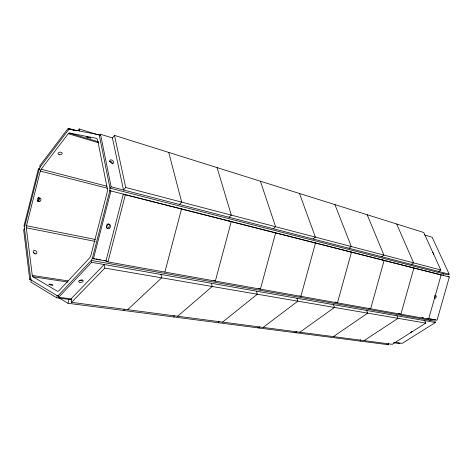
<?xml version="1.0" encoding="UTF-8"?>
<svg xmlns="http://www.w3.org/2000/svg" width="473" height="473" viewBox="0 0 473 473"><rect width="100%" height="100%" fill="white"/><g stroke="black" fill="none" stroke-linecap="round" stroke-linejoin="round"><path stroke-width="0.71" d="M58.682 295.909L57.215 295.714L31.319 280.128L30.686 278.745L24.513 228.672L24.691 226.496L39.17 169.163L40.034 167.235L68.514 129.791L69.691 129.082L100.648 135.118M26.322 227.815L26.488 225.739L40.306 171.066L41.127 169.228L68.278 133.693L69.395 133.025L96.717 138.388L97.515 139.494L107.436 189.318L107.312 191.731L90.822 255.657L89.805 257.696L58.699 290.984L57.546 291.321L32.879 276.752L32.27 275.446L26.322 227.815L95.174 241.407M39.797 169.293L38.39 168.926L23.94 226.147L24.691 226.496M31.319 280.128L30.822 282.079L56.683 297.789L71.896 299.823M56.683 297.789L57.215 295.714L58.433 295.371L91.307 260.416L92.383 258.264L109.825 190.672L109.955 188.124L99.377 135.621L98.532 134.462M388.717 343.433L388.351 344.734L67.976 303.276L68.969 299.433M107.418 261.256L93.429 258.755L110.919 191.003L109.825 190.672L449.35 276.965L437.034 320.274L427.769 318.613M107.968 261.918L125.375 194.775L123.287 194.143L105.97 260.995L107.968 261.918L428.597 319.139L441.132 274.949L438.832 274.293M123.873 310.513L124.192 309.301M164.882 272.076L181.496 209.025L179.302 208.374M173.792 316.969L174.153 315.597M218.632 322.769L218.981 321.469M259.476 326.772L259.139 328.014L257.809 327.405M296.234 331.591L295.909 332.773L294.561 332.182M360.142 341.08L360.515 339.732M429.839 320.31L430.808 318.962M76.342 130.749L68.248 128.266L39.815 165.733L40.034 167.235M77.856 130.696L79.192 128.963L97.539 134.639M24.513 228.672L23.65 229.748L29.775 279.785L31.165 279.992M99.377 135.621L100.483 134.243L112.414 137.95L123.488 189.975L125.717 187.479L114.507 135.402L423.761 232.503L440.83 269.982L438.66 271.455M112.414 137.95L114.507 135.402M29.775 279.785L30.686 278.745M100.483 134.243L111.137 186.782L109.955 188.124L448.026 274.937L449.173 274.174L432.174 237.269L424.488 234.88M424.724 320.617L425.777 323.083L392.283 344.309L71.541 302.353L104.835 268.079L104.178 264.519L71.009 298.889L58.699 297.233L91.638 262.326L91.307 260.416L434.876 321.202L435.438 322.491L402.227 343.351L394.967 342.375M179.415 204.431L181.685 202.131L168.743 152.43M127.609 309.691L161.742 277.828L160.974 274.458M229.015 217.255L231.303 215.126L217.077 167.608M273.305 228.707L275.599 226.721L260.416 181.218M177.635 316.23L212.229 286.484L211.378 283.28M313.096 238.995L315.379 237.139L299.498 193.487M222.552 322.107L257.324 294.212L256.407 291.161M349.044 248.284L351.303 246.545L334.925 204.614M263.1 327.411L297.848 301.159L296.884 298.244M381.67 256.721L383.905 255.077L367.184 214.742M299.888 332.223L334.458 307.432L333.459 304.647M411.421 264.413L413.627 262.864L396.681 224.001M333.418 336.61L367.698 313.132L366.676 310.459M364.098 340.619L398.018 318.323L396.977 315.763M393.441 342.724L399.981 343.593L398.621 343.061M32.879 276.752L67.952 282.044M32.27 275.446L68.047 280.885M104.835 268.079L425.777 323.083M91.638 262.326L435.438 322.491M421.981 317.578L423.436 317.838M94.559 258.654L92.383 258.264L93.429 258.755M96.013 258.914L97.468 259.174M98.916 259.435L100.371 259.695M104.001 260.345L105.455 260.605M428.579 318.56L430.081 318.832M431.488 319.086L435.84 319.866M26.488 225.739L95.292 239.462M125.375 194.775L441.132 274.949M40.306 171.066L107.501 188.266M111.137 186.782L449.173 274.174M41.127 169.228L106.886 186.196M125.717 187.479L440.83 269.982M448.132 276.622L449.35 276.965M411.575 267.369L413.893 268.031L400.897 314.19L398.621 313.398M381.8 259.807L384.129 260.475L370.637 308.792L368.928 308.183M349.139 251.512L351.474 252.186L337.45 302.874L335.168 302.034M313.161 242.371L315.491 243.045L300.887 296.346L299.752 295.921M273.323 232.255L275.629 232.929L260.41 289.121L258.169 288.246M228.973 220.992L231.238 221.654L215.345 281.08L213.157 280.187M69.395 133.025L98.366 141.776M68.278 133.693L98.65 142.834M38.39 168.926L39.17 169.163M69.691 129.082L73.924 130.377M426.906 318.554L428.597 319.139M386.991 344.19L388.351 344.734M58.599 297.606L67.976 303.276M79.192 128.963L79.582 131.074M68.248 128.266L68.514 129.791M71.009 298.889L71.541 302.353M58.433 295.371L58.699 297.233M443.077 273.666L443.183 275.363M33.151 252.576A2.028 1.454 34.6 0 1 35.091 254.09M82.314 279.921A2.282 1.135 -9.1 0 1 79.127 280.347M108.406 223.889A2.282 2.028 -66.6 0 1 106.774 228.104M109.375 161.234A2.294 1.366 39.4 0 1 111.545 161.973A2.294 1.366 39.4 0 1 112.615 163.965M38.532 197.489A1.933 1.851 -60.2 0 1 37.131 201.055M434.947 295.678A1.496 0.875 -72.3 0 1 434.374 297.706M107.099 223.877A2.27 2.022 -66.5 0 1 106.301 226.969M411.859 331.325A1.484 0.508 -20.7 0 1 411.776 331.632M411.599 331.81A1.484 0.508 -20.7 0 1 410.322 332.448M38.147 197.483A1.933 1.851 -60 0 1 37.332 200.712M434.947 295.791A1.496 0.875 -72.3 0 1 436.124 295.956A1.496 0.875 -72.3 0 1 435.728 297.919A1.496 0.875 -72.3 0 1 434.48 298.096M432.647 252.269A1.49 0.603 53.3 0 1 433.617 253.605A1.49 0.603 53.3 0 1 433.463 254.45M86.458 136.815L90.609 137.998L86.458 136.815M49.641 284.699A2.158 0.337 12.6 0 0 52.97 285.184A2.158 0.337 12.6 0 0 50.014 284.19A2.158 0.337 12.6 0 0 49.641 284.699M33.329 252.298A2.034 1.454 34.8 0 0 36.533 253.575A2.034 1.454 34.8 0 0 35.339 250.69A2.034 1.454 34.8 0 0 33.329 252.298M39.578 201.587A1.939 1.857 -60.5 0 0 40.406 198.341A1.939 1.857 -60.5 0 0 37.272 199.34A1.939 1.857 -60.5 0 0 39.578 201.587M59.178 154.671A2.058 1.313 -5 0 0 62.176 153.293A2.058 1.313 -5 0 0 59.019 152.407A2.058 1.313 -5 0 0 59.178 154.671M79.896 282.334A2.288 1.129 -9.2 0 0 83.248 280.903A2.288 1.129 -9.2 0 0 79.807 280.365A2.288 1.129 -9.2 0 0 79.896 282.334M109.417 228.181A2.288 2.034 -66.7 0 0 109.488 224.297A2.288 2.034 -66.7 0 0 106.342 226.466A2.288 2.034 -66.7 0 0 109.417 228.181M110.008 161.559A2.3 1.36 39.5 0 0 113.419 163.244A2.3 1.36 39.5 0 0 111.941 160.128A2.3 1.36 39.5 0 0 110.008 161.559"/></g></svg>
